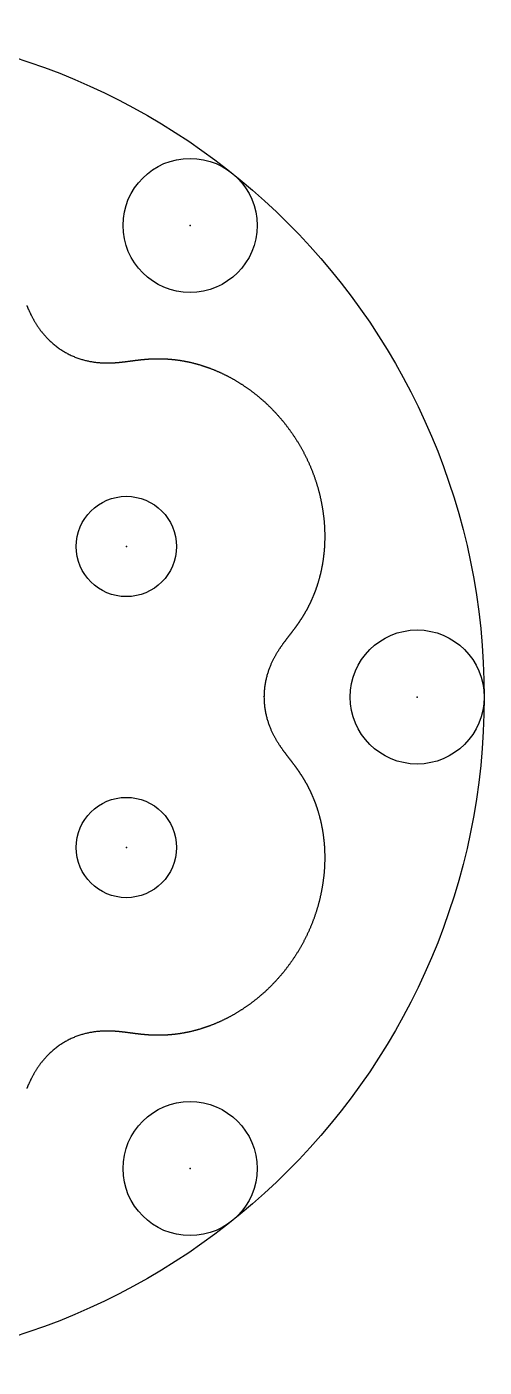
# Model space of a CAD drawing. Header units: metres. Extents: x -42.6 to 42.6, y -42.6 to 42.6.
# Drawn here: x 13.5 to 42.6, y -42.6 to 42.6 of the extents above; entities that cross this region are included whole.
import ezdxf

# ---------------------------------------------------------------- set-up
doc = ezdxf.new("R2010")
doc.units = ezdxf.units.M

msp = doc.modelspace()

# ---------------------------------------------------------------- linework, layer by layer
at = {"color": 1}
msp.add_lwpolyline([(13.514, 24.877), (13.524, 24.854), (13.533, 24.832), (13.543, 24.809), (13.553, 24.786), (13.563, 24.763), (13.573, 24.74), (13.584, 24.716), (13.594, 24.692), (13.605, 24.668), (13.616, 24.644), (13.627, 24.619), (13.638, 24.594), (13.649, 24.569), (13.661, 24.544), (13.673, 24.518), (13.685, 24.492), (13.697, 24.466), (13.71, 24.439), (13.723, 24.412), (13.736, 24.385), (13.749, 24.358), (13.763, 24.33), (13.777, 24.301), (13.791, 24.273), (13.805, 24.244), (13.82, 24.215), (13.836, 24.185), (13.851, 24.155), (13.867, 24.124), (13.884, 24.094), (13.9, 24.062), (13.918, 24.031), (13.935, 23.999), (13.953, 23.966), (13.972, 23.933), (13.991, 23.9), (14.011, 23.866), (14.031, 23.832), (14.051, 23.798), (14.073, 23.763), (14.094, 23.727), (14.117, 23.691), (14.14, 23.655), (14.163, 23.618), (14.187, 23.581), (14.212, 23.544), (14.238, 23.506), (14.264, 23.468), (14.291, 23.429), (14.319, 23.39), (14.348, 23.35), (14.377, 23.311), (14.407, 23.27), (14.439, 23.23), (14.47, 23.189), (14.503, 23.148), (14.537, 23.106), (14.571, 23.065), (14.607, 23.023), (14.643, 22.981), (14.681, 22.939), (14.719, 22.896), (14.758, 22.854), (14.798, 22.811), (14.839, 22.768), (14.881, 22.725), (14.925, 22.683), (14.969, 22.64), (15.014, 22.597), (15.06, 22.555), (15.107, 22.513), (15.155, 22.47), (15.204, 22.429), (15.254, 22.387), (15.304, 22.346), (15.356, 22.305), (15.408, 22.265), (15.462, 22.225), (15.516, 22.185), (15.571, 22.146), (15.626, 22.108), (15.683, 22.07), (15.74, 22.033), (15.797, 21.997), (15.856, 21.961), (15.914, 21.926), (15.973, 21.892), (16.033, 21.859), (16.093, 21.827), (16.153, 21.795), (16.214, 21.765), (16.275, 21.735), (16.336, 21.706), (16.397, 21.678), (16.458, 21.651), (16.52, 21.625), (16.581, 21.6), (16.642, 21.576), (16.703, 21.553), (16.764, 21.531), (16.825, 21.51), (16.885, 21.49), (16.945, 21.47), (17.005, 21.452), (17.064, 21.434), (17.123, 21.418), (17.181, 21.402), (17.239, 21.387), (17.297, 21.373), (17.354, 21.36), (17.41, 21.347), (17.466, 21.336), (17.521, 21.325), (17.575, 21.314), (17.629, 21.305), (17.683, 21.296), (17.735, 21.288), (17.787, 21.28), (17.838, 21.273), (17.888, 21.266), (17.938, 21.26), (17.987, 21.255), (18.035, 21.25), (18.083, 21.246), (18.13, 21.242), (18.176, 21.238), (18.222, 21.235), (18.266, 21.232), (18.31, 21.23), (18.354, 21.228), (18.397, 21.226), (18.439, 21.225), (18.48, 21.224), (18.521, 21.223), (18.561, 21.222), (18.6, 21.222), (18.639, 21.222), (18.677, 21.222), (18.715, 21.223), (18.752, 21.223), (18.788, 21.224), (18.824, 21.225), (18.859, 21.226), (18.894, 21.227), (18.929, 21.229), (18.962, 21.23), (18.995, 21.232), (19.028, 21.234), (19.06, 21.236), (19.092, 21.238), (19.123, 21.24), (19.154, 21.242), (19.185, 21.244), (19.215, 21.246), (19.244, 21.249), (19.274, 21.251), (19.302, 21.254), (19.331, 21.256), (19.359, 21.259), (19.387, 21.261), (19.414, 21.264), (19.441, 21.267), (19.468, 21.27), (19.494, 21.272), (19.52, 21.275), (19.546, 21.278), (19.572, 21.281), (19.597, 21.284), (19.622, 21.286), (19.647, 21.289), (19.671, 21.292), (19.696, 21.295), (19.72, 21.298), (19.743, 21.301), (19.767, 21.304), (19.79, 21.307), (19.814, 21.31), (19.837, 21.312), (19.859, 21.315), (19.882, 21.318), (19.905, 21.321), (19.927, 21.324), (19.949, 21.327), (19.971, 21.33), (19.993, 21.333), (20.015, 21.336), (20.036, 21.338), (20.058, 21.341), (20.079, 21.344), (20.101, 21.347), (20.122, 21.35), (20.143, 21.352), (20.164, 21.355), (20.185, 21.358), (20.205, 21.361), (20.226, 21.363), (20.247, 21.366), (20.267, 21.369), (20.288, 21.371), (20.308, 21.374), (20.329, 21.377), (20.349, 21.379), (20.369, 21.382), (20.389, 21.385), (20.41, 21.387), (20.43, 21.39), (20.45, 21.392), (20.47, 21.395), (20.49, 21.397), (20.51, 21.4), (20.53, 21.402), (20.55, 21.405), (20.57, 21.407), (20.59, 21.409), (20.61, 21.412), (20.63, 21.414), (20.65, 21.416), (20.67, 21.419), (20.69, 21.421), (20.71, 21.423), (20.729, 21.425), (20.749, 21.428), (20.769, 21.43), (20.789, 21.432), (20.81, 21.434), (20.83, 21.436), (20.85, 21.438), (20.87, 21.44), (20.89, 21.442), (20.91, 21.444), (20.93, 21.446), (20.95, 21.448), (20.971, 21.45), (20.991, 21.452), (21.011, 21.453), (21.032, 21.455), (21.052, 21.457), (21.073, 21.459), (21.093, 21.46), (21.114, 21.462), (21.134, 21.464), (21.155, 21.465), (21.176, 21.467), (21.196, 21.468), (21.217, 21.47), (21.238, 21.471), (21.259, 21.472), (21.28, 21.474), (21.301, 21.475), (21.322, 21.476), (21.343, 21.478), (21.365, 21.479), (21.386, 21.48), (21.407, 21.481), (21.429, 21.482), (21.45, 21.483), (21.472, 21.484), (21.494, 21.485), (21.515, 21.486), (21.537, 21.487), (21.559, 21.487), (21.581, 21.488), (21.603, 21.489), (21.625, 21.489), (21.647, 21.49), (21.67, 21.491), (21.692, 21.491), (21.714, 21.492), (21.737, 21.492), (21.759, 21.492), (21.782, 21.492), (21.805, 21.493), (21.828, 21.493), (21.85, 21.493), (21.873, 21.493), (21.896, 21.493), (21.92, 21.493), (21.943, 21.493), (21.966, 21.493), (21.989, 21.492), (22.013, 21.492), (22.037, 21.492), (22.06, 21.491), (22.084, 21.491), (22.108, 21.49), (22.132, 21.489), (22.156, 21.489), (22.18, 21.488), (22.204, 21.487), (22.228, 21.486), (22.253, 21.485), (22.277, 21.484), (22.301, 21.483), (22.326, 21.482), (22.351, 21.481), (22.376, 21.479), (22.4, 21.478), (22.425, 21.476), (22.45, 21.475), (22.476, 21.473), (22.501, 21.472), (22.526, 21.47), (22.552, 21.468), (22.577, 21.466), (22.603, 21.464), (22.628, 21.462), (22.654, 21.46), (22.68, 21.457), (22.706, 21.455), (22.732, 21.452), (22.758, 21.45), (22.784, 21.447), (22.811, 21.445), (22.837, 21.442), (22.863, 21.439), (22.89, 21.436), (22.917, 21.433), (22.943, 21.43), (22.97, 21.427), (22.997, 21.423), (23.024, 21.42), (23.051, 21.416), (23.078, 21.413), (23.105, 21.409), (23.133, 21.405), (23.16, 21.401), (23.188, 21.397), (23.215, 21.393), (23.243, 21.389), (23.271, 21.385), (23.299, 21.38), (23.326, 21.376), (23.354, 21.371), (23.382, 21.366), (23.411, 21.362), (23.439, 21.357), (23.467, 21.352), (23.496, 21.347), (23.524, 21.341), (23.553, 21.336), (23.581, 21.331), (23.61, 21.325), (23.639, 21.319), (23.668, 21.314), (23.697, 21.308), (23.726, 21.302), (23.755, 21.296), (23.784, 21.289), (23.813, 21.283), (23.842, 21.277), (23.872, 21.27), (23.901, 21.263), (23.931, 21.257), (23.96, 21.25), (23.99, 21.243), (24.02, 21.236), (24.05, 21.228), (24.079, 21.221), (24.109, 21.213), (24.139, 21.206), (24.169, 21.198), (24.2, 21.19), (24.23, 21.182), (24.26, 21.174), (24.29, 21.166), (24.321, 21.158), (24.351, 21.149), (24.382, 21.141), (24.412, 21.132), (24.443, 21.123), (24.474, 21.114), (24.504, 21.105), (24.535, 21.096), (24.566, 21.086), (24.597, 21.077), (24.628, 21.067), (24.659, 21.057), (24.69, 21.048), (24.721, 21.038), (24.753, 21.027), (24.784, 21.017), (24.815, 21.007), (24.846, 20.996), (24.878, 20.986), (24.909, 20.975), (24.941, 20.964), (24.972, 20.953), (25.004, 20.942), (25.036, 20.93), (25.067, 20.919), (25.099, 20.907), (25.131, 20.895), (25.163, 20.883), (25.194, 20.871), (25.226, 20.859), (25.258, 20.847), (25.29, 20.834), (25.322, 20.822), (25.354, 20.809), (25.386, 20.796), (25.418, 20.783), (25.451, 20.77), (25.483, 20.757), (25.515, 20.743), (25.547, 20.73), (25.579, 20.716), (25.612, 20.702), (25.644, 20.688), (25.676, 20.674), (25.709, 20.66), (25.741, 20.645), (25.774, 20.631), (25.806, 20.616), (25.838, 20.601), (25.871, 20.586), (25.903, 20.571), (25.936, 20.556), (25.968, 20.54), (26.001, 20.525), (26.034, 20.509), (26.066, 20.493), (26.099, 20.477), (26.131, 20.461), (26.164, 20.445), (26.197, 20.428), (26.229, 20.411), (26.262, 20.395), (26.295, 20.378), (26.327, 20.361), (26.36, 20.343), (26.393, 20.326), (26.425, 20.309), (26.458, 20.291), (26.491, 20.273), (26.524, 20.255), (26.556, 20.237), (26.589, 20.219), (26.622, 20.2), (26.654, 20.182), (26.687, 20.163), (26.72, 20.144), (26.752, 20.125), (26.785, 20.106), (26.818, 20.087), (26.85, 20.067), (26.883, 20.048), (26.916, 20.028), (26.948, 20.008), (26.981, 19.988), (27.013, 19.968), (27.046, 19.947), (27.079, 19.927), (27.111, 19.906), (27.144, 19.885), (27.176, 19.865), (27.209, 19.843), (27.241, 19.822), (27.273, 19.801), (27.306, 19.779), (27.338, 19.758), (27.371, 19.736), (27.403, 19.714), (27.435, 19.692), (27.468, 19.669), (27.5, 19.647), (27.532, 19.624), (27.564, 19.601), (27.596, 19.579), (27.628, 19.556), (27.661, 19.532), (27.693, 19.509), (27.725, 19.486), (27.757, 19.462), (27.788, 19.438), (27.82, 19.414), (27.852, 19.39), (27.884, 19.366), (27.916, 19.342), (27.948, 19.317), (27.979, 19.292), (28.011, 19.268), (28.042, 19.243), (28.074, 19.218), (28.105, 19.192), (28.137, 19.167), (28.168, 19.142), (28.199, 19.116), (28.231, 19.09), (28.262, 19.064), (28.293, 19.038), (28.324, 19.012), (28.355, 18.985), (28.386, 18.959), (28.417, 18.932), (28.448, 18.905), (28.479, 18.879), (28.51, 18.851), (28.54, 18.824), (28.571, 18.797), (28.601, 18.769), (28.632, 18.742), (28.662, 18.714), (28.693, 18.686), (28.723, 18.658), (28.753, 18.63), (28.783, 18.601), (28.813, 18.573), (28.843, 18.544), (28.873, 18.516), (28.903, 18.487), (28.933, 18.458), (28.962, 18.429), (28.992, 18.399), (29.021, 18.37), (29.051, 18.34), (29.08, 18.311), (29.11, 18.281), (29.139, 18.251), (29.168, 18.221), (29.197, 18.191), (29.226, 18.161), (29.255, 18.13), (29.283, 18.1), (29.312, 18.069), (29.341, 18.038), (29.369, 18.007), (29.398, 17.976), (29.426, 17.945), (29.454, 17.913), (29.482, 17.882), (29.51, 17.85), (29.538, 17.819), (29.566, 17.787), (29.594, 17.755), (29.621, 17.723), (29.649, 17.691), (29.676, 17.658), (29.704, 17.626), (29.731, 17.594), (29.758, 17.561), (29.785, 17.528), (29.812, 17.495), (29.839, 17.462), (29.865, 17.429), (29.892, 17.396), (29.919, 17.363), (29.945, 17.329), (29.971, 17.296), (29.997, 17.262), (30.023, 17.228), (30.049, 17.194), (30.075, 17.16), (30.101, 17.126), (30.127, 17.092), (30.152, 17.058), (30.177, 17.023), (30.203, 16.989), (30.228, 16.954), (30.253, 16.919), (30.278, 16.884), (30.303, 16.85), (30.327, 16.814), (30.352, 16.779), (30.376, 16.744), (30.401, 16.709), (30.425, 16.673), (30.449, 16.638), (30.473, 16.602), (30.497, 16.566), (30.52, 16.531), (30.544, 16.495), (30.567, 16.459), (30.591, 16.423), (30.614, 16.387), (30.637, 16.35), (30.66, 16.314), (30.683, 16.277), (30.705, 16.241), (30.728, 16.204), (30.75, 16.168), (30.772, 16.131), (30.795, 16.094), (30.817, 16.057), (30.838, 16.02), (30.86, 15.983), (30.882, 15.946), (30.903, 15.908), (30.925, 15.871), (30.946, 15.834), (30.967, 15.796), (30.988, 15.759), (31.009, 15.721), (31.029, 15.683), (31.05, 15.645), (31.07, 15.608), (31.09, 15.57), (31.11, 15.532), (31.13, 15.494), (31.15, 15.455), (31.17, 15.417), (31.189, 15.379), (31.209, 15.341), (31.228, 15.302), (31.247, 15.264), (31.266, 15.225), (31.285, 15.187), (31.304, 15.148), (31.322, 15.109), (31.34, 15.071), (31.359, 15.032), (31.377, 14.993), (31.395, 14.954), (31.412, 14.915), (31.43, 14.876), (31.448, 14.837), (31.465, 14.798), (31.482, 14.759), (31.499, 14.72), (31.516, 14.68), (31.533, 14.641), (31.549, 14.602), (31.566, 14.562), (31.582, 14.523), (31.598, 14.483), (31.614, 14.444), (31.63, 14.404), (31.646, 14.365), (31.661, 14.325), (31.677, 14.285), (31.692, 14.246), (31.707, 14.206), (31.722, 14.166), (31.737, 14.126), (31.751, 14.086), (31.766, 14.047), (31.78, 14.007), (31.794, 13.967), (31.808, 13.927), (31.822, 13.887), (31.836, 13.847), (31.85, 13.807), (31.863, 13.767), (31.876, 13.727), (31.889, 13.687), (31.902, 13.647), (31.915, 13.606), (31.928, 13.566), (31.94, 13.526), (31.953, 13.486), (31.965, 13.446), (31.977, 13.406), (31.989, 13.365), (32, 13.325), (32.012, 13.285), (32.023, 13.245), (32.035, 13.204), (32.046, 13.164), (32.057, 13.124), (32.067, 13.084), (32.078, 13.043), (32.088, 13.003), (32.099, 12.963), (32.109, 12.923), (32.119, 12.882), (32.129, 12.842), (32.138, 12.802), (32.148, 12.762), (32.157, 12.721), (32.167, 12.681), (32.176, 12.641), (32.185, 12.601), (32.193, 12.56), (32.202, 12.52), (32.21, 12.48), (32.219, 12.44), (32.227, 12.4), (32.235, 12.36), (32.243, 12.319), (32.251, 12.279), (32.258, 12.239), (32.265, 12.199), (32.273, 12.159), (32.28, 12.119), (32.287, 12.079), (32.294, 12.039), (32.3, 11.999), (32.307, 11.959), (32.313, 11.919), (32.319, 11.879), (32.325, 11.839), (32.331, 11.8), (32.337, 11.76), (32.342, 11.72), (32.348, 11.68), (32.353, 11.641), (32.358, 11.601), (32.363, 11.561), (32.368, 11.522), (32.373, 11.482), (32.377, 11.443), (32.382, 11.403), (32.386, 11.364), (32.39, 11.324), (32.394, 11.285), (32.398, 11.246), (32.402, 11.206), (32.405, 11.167), (32.409, 11.128), (32.412, 11.089), (32.415, 11.05), (32.418, 11.011), (32.421, 10.972), (32.423, 10.933), (32.426, 10.894), (32.428, 10.855), (32.43, 10.816), (32.433, 10.778), (32.434, 10.739), (32.436, 10.7), (32.438, 10.662), (32.44, 10.623), (32.441, 10.585), (32.442, 10.547), (32.443, 10.508), (32.444, 10.47), (32.445, 10.432), (32.446, 10.394), (32.447, 10.356), (32.447, 10.318), (32.447, 10.28), (32.447, 10.242), (32.448, 10.204), (32.447, 10.167), (32.447, 10.129), (32.447, 10.092), (32.446, 10.054), (32.446, 10.017), (32.445, 9.979), (32.444, 9.942), (32.443, 9.905), (32.442, 9.868), (32.441, 9.831), (32.44, 9.794), (32.438, 9.757), (32.436, 9.72), (32.435, 9.683), (32.433, 9.647), (32.431, 9.61), (32.429, 9.574), (32.426, 9.537), (32.424, 9.501), (32.422, 9.465), (32.419, 9.429), (32.416, 9.393), (32.414, 9.357), (32.411, 9.321), (32.408, 9.285), (32.404, 9.249), (32.401, 9.214), (32.398, 9.178), (32.394, 9.143), (32.39, 9.108), (32.387, 9.072), (32.383, 9.037), (32.379, 9.002), (32.375, 8.967), (32.371, 8.932), (32.366, 8.898), (32.362, 8.863), (32.357, 8.828), (32.353, 8.794), (32.348, 8.76), (32.343, 8.725), (32.338, 8.691), (32.333, 8.657), (32.328, 8.623), (32.323, 8.589), (32.317, 8.556), (32.312, 8.522), (32.306, 8.488), (32.301, 8.455), (32.295, 8.422), (32.289, 8.388), (32.283, 8.355), (32.277, 8.322), (32.271, 8.289), (32.265, 8.257), (32.258, 8.224), (32.252, 8.191), (32.246, 8.159), (32.239, 8.126), (32.232, 8.094), (32.225, 8.062), (32.219, 8.03), (32.212, 7.998), (32.205, 7.966), (32.197, 7.935), (32.19, 7.903), (32.183, 7.871), (32.176, 7.84), (32.168, 7.809), (32.161, 7.778), (32.153, 7.747), (32.145, 7.716), (32.138, 7.685), (32.13, 7.654), (32.122, 7.624), (32.114, 7.593), (32.106, 7.563), (32.097, 7.533), (32.089, 7.503), (32.081, 7.473), (32.073, 7.443), (32.064, 7.413), (32.056, 7.384), (32.047, 7.354), (32.038, 7.325), (32.03, 7.295), (32.021, 7.266), (32.012, 7.237), (32.003, 7.208), (31.994, 7.18), (31.985, 7.151), (31.976, 7.122), (31.967, 7.094), (31.958, 7.066), (31.948, 7.037), (31.939, 7.009), (31.93, 6.981), (31.92, 6.954), (31.911, 6.926), (31.901, 6.898), (31.891, 6.871), (31.882, 6.844), (31.872, 6.816), (31.862, 6.789), (31.852, 6.762), (31.842, 6.735), (31.832, 6.709), (31.822, 6.682), (31.812, 6.656), (31.802, 6.629), (31.792, 6.603), (31.782, 6.577), (31.772, 6.551), (31.762, 6.525), (31.751, 6.499), (31.741, 6.474), (31.73, 6.448), (31.72, 6.423), (31.71, 6.398), (31.699, 6.372), (31.689, 6.347), (31.678, 6.322), (31.667, 6.298), (31.657, 6.273), (31.646, 6.248), (31.635, 6.224), (31.625, 6.2), (31.614, 6.176), (31.603, 6.152), (31.592, 6.128), (31.581, 6.104), (31.57, 6.08), (31.559, 6.056), (31.548, 6.033), (31.537, 6.01), (31.526, 5.986), (31.515, 5.963), (31.504, 5.94), (31.493, 5.917), (31.482, 5.895), (31.471, 5.872), (31.46, 5.849), (31.449, 5.827), (31.437, 5.805), (31.426, 5.783), (31.415, 5.76), (31.404, 5.738), (31.392, 5.717), (31.381, 5.695), (31.37, 5.673), (31.358, 5.652), (31.347, 5.63), (31.336, 5.609), (31.324, 5.588), (31.313, 5.567), (31.301, 5.546), (31.29, 5.525), (31.279, 5.504), (31.267, 5.484), (31.256, 5.463), (31.244, 5.443), (31.233, 5.422), (31.221, 5.402), (31.21, 5.382), (31.198, 5.362), (31.187, 5.342), (31.175, 5.322), (31.164, 5.302), (31.152, 5.283), (31.141, 5.263), (31.129, 5.244), (31.117, 5.224), (31.106, 5.205), (31.094, 5.186), (31.083, 5.167), (31.071, 5.148), (31.059, 5.129), (31.048, 5.11), (31.036, 5.092), (31.025, 5.073), (31.013, 5.055), (31.001, 5.036), (30.99, 5.018), (30.978, 5), (30.967, 4.981), (30.955, 4.963), (30.943, 4.945), (30.932, 4.927), (30.92, 4.91), (30.908, 4.892), (30.897, 4.874), (30.885, 4.856), (30.873, 4.839), (30.862, 4.821), (30.85, 4.804), (30.838, 4.787), (30.827, 4.769), (30.815, 4.752), (30.803, 4.735), (30.792, 4.718), (30.78, 4.701), (30.768, 4.684), (30.756, 4.667), (30.745, 4.65), (30.733, 4.633), (30.721, 4.617), (30.71, 4.6), (30.698, 4.583), (30.686, 4.567), (30.674, 4.55), (30.662, 4.534), (30.651, 4.517), (30.639, 4.501), (30.627, 4.485), (30.615, 4.468), (30.603, 4.452), (30.592, 4.436), (30.58, 4.419), (30.568, 4.403), (30.556, 4.387), (30.544, 4.371), (30.532, 4.355), (30.52, 4.338), (30.508, 4.322), (30.496, 4.306), (30.484, 4.29), (30.472, 4.274), (30.46, 4.258), (30.448, 4.242), (30.436, 4.226), (30.424, 4.21), (30.412, 4.194), (30.4, 4.177), (30.387, 4.161), (30.375, 4.145), (30.363, 4.129), (30.35, 4.113), (30.338, 4.096), (30.326, 4.08), (30.313, 4.064), (30.301, 4.048), (30.288, 4.031), (30.276, 4.015), (30.263, 3.998), (30.25, 3.982), (30.237, 3.965), (30.225, 3.949), (30.212, 3.932), (30.199, 3.915), (30.186, 3.898), (30.173, 3.881), (30.16, 3.864), (30.147, 3.847), (30.133, 3.83), (30.12, 3.812), (30.107, 3.795), (30.093, 3.777), (30.08, 3.76), (30.066, 3.742), (30.052, 3.724), (30.039, 3.706), (30.025, 3.687), (30.011, 3.669), (29.997, 3.65), (29.983, 3.632), (29.968, 3.613), (29.954, 3.594), (29.939, 3.575), (29.925, 3.555), (29.91, 3.535), (29.895, 3.515), (29.88, 3.495), (29.865, 3.475), (29.85, 3.454), (29.835, 3.434), (29.82, 3.413), (29.804, 3.391), (29.788, 3.37), (29.773, 3.348), (29.757, 3.325), (29.741, 3.303), (29.724, 3.28), (29.708, 3.257), (29.691, 3.233), (29.675, 3.209), (29.658, 3.185), (29.641, 3.16), (29.624, 3.135), (29.607, 3.11), (29.589, 3.084), (29.572, 3.058), (29.554, 3.031), (29.536, 3.004), (29.518, 2.976), (29.5, 2.948), (29.482, 2.919), (29.464, 2.89), (29.445, 2.86), (29.426, 2.83), (29.408, 2.799), (29.389, 2.768), (29.37, 2.736), (29.35, 2.703), (29.331, 2.67), (29.312, 2.636), (29.292, 2.601), (29.272, 2.566), (29.253, 2.53), (29.233, 2.493), (29.213, 2.455), (29.193, 2.417), (29.173, 2.378), (29.153, 2.339), (29.133, 2.298), (29.113, 2.257), (29.093, 2.214), (29.073, 2.171), (29.053, 2.128), (29.033, 2.083), (29.014, 2.037), (28.994, 1.991), (28.974, 1.943), (28.955, 1.895), (28.936, 1.846), (28.917, 1.796), (28.898, 1.745), (28.88, 1.693), (28.861, 1.64), (28.843, 1.587), (28.826, 1.532), (28.809, 1.477), (28.792, 1.42), (28.776, 1.363), (28.76, 1.305), (28.745, 1.246), (28.73, 1.186), (28.716, 1.126), (28.702, 1.064), (28.689, 1.002), (28.677, 0.94), (28.665, 0.876), (28.654, 0.812), (28.644, 0.747), (28.635, 0.682), (28.626, 0.616), (28.618, 0.55), (28.611, 0.483), (28.605, 0.416), (28.6, 0.349), (28.596, 0.281), (28.593, 0.213), (28.59, 0.145), (28.589, 0.077), (28.588, 0.009), (28.589, 0.06), (28.589, 0.06), (28.588, -0.009), (28.589, -0.077), (28.59, -0.145), (28.593, -0.213), (28.596, -0.281), (28.6, -0.349), (28.605, -0.416), (28.611, -0.483), (28.618, -0.55), (28.626, -0.616), (28.635, -0.682), (28.644, -0.747), (28.654, -0.812), (28.665, -0.876), (28.677, -0.94), (28.689, -1.002), (28.702, -1.064), (28.716, -1.126), (28.73, -1.186), (28.745, -1.246), (28.76, -1.305), (28.776, -1.363), (28.792, -1.42), (28.809, -1.477), (28.826, -1.532), (28.843, -1.587), (28.861, -1.64), (28.88, -1.693), (28.898, -1.745), (28.917, -1.796), (28.936, -1.846), (28.955, -1.895), (28.974, -1.943), (28.994, -1.991), (29.014, -2.037), (29.033, -2.083), (29.053, -2.128), (29.073, -2.171), (29.093, -2.214), (29.113, -2.257), (29.133, -2.298), (29.153, -2.339), (29.173, -2.378), (29.193, -2.417), (29.213, -2.455), (29.233, -2.493), (29.253, -2.53), (29.272, -2.566), (29.292, -2.601), (29.312, -2.636), (29.331, -2.67), (29.35, -2.703), (29.37, -2.736), (29.389, -2.768), (29.408, -2.799), (29.426, -2.83), (29.445, -2.86), (29.464, -2.89), (29.482, -2.919), (29.5, -2.948), (29.518, -2.976), (29.536, -3.004), (29.554, -3.031), (29.572, -3.058), (29.589, -3.084), (29.607, -3.11), (29.624, -3.135), (29.641, -3.16), (29.658, -3.185), (29.675, -3.209), (29.691, -3.233), (29.708, -3.257), (29.724, -3.28), (29.741, -3.303), (29.757, -3.325), (29.773, -3.348), (29.788, -3.37), (29.804, -3.391), (29.82, -3.413), (29.835, -3.434), (29.85, -3.454), (29.865, -3.475), (29.88, -3.495), (29.895, -3.515), (29.91, -3.535), (29.925, -3.555), (29.939, -3.575), (29.954, -3.594), (29.968, -3.613), (29.983, -3.632), (29.997, -3.65), (30.011, -3.669), (30.025, -3.687), (30.039, -3.706), (30.052, -3.724), (30.066, -3.742), (30.08, -3.76), (30.093, -3.777), (30.107, -3.795), (30.12, -3.812), (30.133, -3.83), (30.147, -3.847), (30.16, -3.864), (30.173, -3.881), (30.186, -3.898), (30.199, -3.915), (30.212, -3.932), (30.225, -3.949), (30.237, -3.965), (30.25, -3.982), (30.263, -3.998), (30.276, -4.015), (30.288, -4.031), (30.301, -4.048), (30.313, -4.064), (30.326, -4.08), (30.338, -4.096), (30.35, -4.113), (30.363, -4.129), (30.375, -4.145), (30.387, -4.161), (30.4, -4.177), (30.412, -4.194), (30.424, -4.21), (30.436, -4.226), (30.448, -4.242), (30.46, -4.258), (30.472, -4.274), (30.484, -4.29), (30.496, -4.306), (30.508, -4.322), (30.52, -4.338), (30.532, -4.355), (30.544, -4.371), (30.556, -4.387), (30.568, -4.403), (30.58, -4.419), (30.592, -4.436), (30.603, -4.452), (30.615, -4.468), (30.627, -4.485), (30.639, -4.501), (30.651, -4.517), (30.662, -4.534), (30.674, -4.55), (30.686, -4.567), (30.698, -4.583), (30.71, -4.6), (30.721, -4.617), (30.733, -4.633), (30.745, -4.65), (30.756, -4.667), (30.768, -4.684), (30.78, -4.701), (30.792, -4.718), (30.803, -4.735), (30.815, -4.752), (30.827, -4.769), (30.838, -4.787), (30.85, -4.804), (30.862, -4.821), (30.873, -4.839), (30.885, -4.856), (30.897, -4.874), (30.908, -4.892), (30.92, -4.91), (30.932, -4.927), (30.943, -4.945), (30.955, -4.963), (30.967, -4.981), (30.978, -5), (30.99, -5.018), (31.001, -5.036), (31.013, -5.055), (31.025, -5.073), (31.036, -5.092), (31.048, -5.11), (31.059, -5.129), (31.071, -5.148), (31.083, -5.167), (31.094, -5.186), (31.106, -5.205), (31.117, -5.224), (31.129, -5.244), (31.141, -5.263), (31.152, -5.283), (31.164, -5.302), (31.175, -5.322), (31.187, -5.342), (31.198, -5.362), (31.21, -5.382), (31.221, -5.402), (31.233, -5.422), (31.244, -5.443), (31.256, -5.463), (31.267, -5.484), (31.279, -5.504), (31.29, -5.525), (31.301, -5.546), (31.313, -5.567), (31.324, -5.588), (31.336, -5.609), (31.347, -5.63), (31.358, -5.652), (31.37, -5.673), (31.381, -5.695), (31.392, -5.717), (31.404, -5.738), (31.415, -5.76), (31.426, -5.783), (31.437, -5.805), (31.449, -5.827), (31.46, -5.849), (31.471, -5.872), (31.482, -5.895), (31.493, -5.917), (31.504, -5.94), (31.515, -5.963), (31.526, -5.986), (31.537, -6.01), (31.548, -6.033), (31.559, -6.056), (31.57, -6.08), (31.581, -6.104), (31.592, -6.128), (31.603, -6.152), (31.614, -6.176), (31.625, -6.2), (31.635, -6.224), (31.646, -6.248), (31.657, -6.273), (31.667, -6.298), (31.678, -6.322), (31.689, -6.347), (31.699, -6.372), (31.71, -6.398), (31.72, -6.423), (31.73, -6.448), (31.741, -6.474), (31.751, -6.499), (31.762, -6.525), (31.772, -6.551), (31.782, -6.577), (31.792, -6.603), (31.802, -6.629), (31.812, -6.656), (31.822, -6.682), (31.832, -6.709), (31.842, -6.735), (31.852, -6.762), (31.862, -6.789), (31.872, -6.816), (31.882, -6.844), (31.891, -6.871), (31.901, -6.898), (31.911, -6.926), (31.92, -6.954), (31.93, -6.981), (31.939, -7.009), (31.948, -7.037), (31.958, -7.066), (31.967, -7.094), (31.976, -7.122), (31.985, -7.151), (31.994, -7.18), (32.003, -7.208), (32.012, -7.237), (32.021, -7.266), (32.03, -7.295), (32.038, -7.325), (32.047, -7.354), (32.056, -7.384), (32.064, -7.413), (32.073, -7.443), (32.081, -7.473), (32.089, -7.503), (32.097, -7.533), (32.106, -7.563), (32.114, -7.593), (32.122, -7.624), (32.13, -7.654), (32.138, -7.685), (32.145, -7.716), (32.153, -7.747), (32.161, -7.778), (32.168, -7.809), (32.176, -7.84), (32.183, -7.871), (32.19, -7.903), (32.197, -7.935), (32.205, -7.966), (32.212, -7.998), (32.219, -8.03), (32.225, -8.062), (32.232, -8.094), (32.239, -8.126), (32.246, -8.159), (32.252, -8.191), (32.258, -8.224), (32.265, -8.257), (32.271, -8.289), (32.277, -8.322), (32.283, -8.355), (32.289, -8.388), (32.295, -8.422), (32.301, -8.455), (32.306, -8.488), (32.312, -8.522), (32.317, -8.556), (32.323, -8.589), (32.328, -8.623), (32.333, -8.657), (32.338, -8.691), (32.343, -8.725), (32.348, -8.76), (32.353, -8.794), (32.357, -8.828), (32.362, -8.863), (32.366, -8.898), (32.371, -8.932), (32.375, -8.967), (32.379, -9.002), (32.383, -9.037), (32.387, -9.072), (32.39, -9.108), (32.394, -9.143), (32.398, -9.178), (32.401, -9.214), (32.404, -9.249), (32.408, -9.285), (32.411, -9.321), (32.414, -9.357), (32.416, -9.393), (32.419, -9.429), (32.422, -9.465), (32.424, -9.501), (32.426, -9.537), (32.429, -9.574), (32.431, -9.61), (32.433, -9.647), (32.435, -9.683), (32.436, -9.72), (32.438, -9.757), (32.44, -9.794), (32.441, -9.831), (32.442, -9.868), (32.443, -9.905), (32.444, -9.942), (32.445, -9.979), (32.446, -10.017), (32.446, -10.054), (32.447, -10.092), (32.447, -10.129), (32.447, -10.167), (32.448, -10.204), (32.447, -10.242), (32.447, -10.28), (32.447, -10.318), (32.447, -10.356), (32.446, -10.394), (32.445, -10.432), (32.444, -10.47), (32.443, -10.508), (32.442, -10.547), (32.441, -10.585), (32.44, -10.623), (32.438, -10.662), (32.436, -10.7), (32.434, -10.739), (32.433, -10.778), (32.43, -10.816), (32.428, -10.855), (32.426, -10.894), (32.423, -10.933), (32.421, -10.972), (32.418, -11.011), (32.415, -11.05), (32.412, -11.089), (32.409, -11.128), (32.405, -11.167), (32.402, -11.206), (32.398, -11.246), (32.394, -11.285), (32.39, -11.324), (32.386, -11.364), (32.382, -11.403), (32.377, -11.443), (32.373, -11.482), (32.368, -11.522), (32.363, -11.561), (32.358, -11.601), (32.353, -11.641), (32.348, -11.68), (32.342, -11.72), (32.337, -11.76), (32.331, -11.8), (32.325, -11.839), (32.319, -11.879), (32.313, -11.919), (32.307, -11.959), (32.3, -11.999), (32.294, -12.039), (32.287, -12.079), (32.28, -12.119), (32.273, -12.159), (32.265, -12.199), (32.258, -12.239), (32.251, -12.279), (32.243, -12.319), (32.235, -12.36), (32.227, -12.4), (32.219, -12.44), (32.21, -12.48), (32.202, -12.52), (32.193, -12.56), (32.185, -12.601), (32.176, -12.641), (32.167, -12.681), (32.157, -12.721), (32.148, -12.762), (32.138, -12.802), (32.129, -12.842), (32.119, -12.882), (32.109, -12.923), (32.099, -12.963), (32.088, -13.003), (32.078, -13.043), (32.067, -13.084), (32.057, -13.124), (32.046, -13.164), (32.035, -13.204), (32.023, -13.245), (32.012, -13.285), (32, -13.325), (31.989, -13.365), (31.977, -13.406), (31.965, -13.446), (31.953, -13.486), (31.94, -13.526), (31.928, -13.566), (31.915, -13.606), (31.902, -13.647), (31.889, -13.687), (31.876, -13.727), (31.863, -13.767), (31.85, -13.807), (31.836, -13.847), (31.822, -13.887), (31.808, -13.927), (31.794, -13.967), (31.78, -14.007), (31.766, -14.047), (31.751, -14.086), (31.737, -14.126), (31.722, -14.166), (31.707, -14.206), (31.692, -14.246), (31.677, -14.285), (31.661, -14.325), (31.646, -14.365), (31.63, -14.404), (31.614, -14.444), (31.598, -14.483), (31.582, -14.523), (31.566, -14.562), (31.549, -14.602), (31.533, -14.641), (31.516, -14.68), (31.499, -14.72), (31.482, -14.759), (31.465, -14.798), (31.448, -14.837), (31.43, -14.876), (31.412, -14.915), (31.395, -14.954), (31.377, -14.993), (31.359, -15.032), (31.34, -15.071), (31.322, -15.109), (31.304, -15.148), (31.285, -15.187), (31.266, -15.225), (31.247, -15.264), (31.228, -15.302), (31.209, -15.341), (31.189, -15.379), (31.17, -15.417), (31.15, -15.455), (31.13, -15.494), (31.11, -15.532), (31.09, -15.57), (31.07, -15.608), (31.05, -15.645), (31.029, -15.683), (31.009, -15.721), (30.988, -15.759), (30.967, -15.796), (30.946, -15.834), (30.925, -15.871), (30.903, -15.908), (30.882, -15.946), (30.86, -15.983), (30.838, -16.02), (30.817, -16.057), (30.795, -16.094), (30.772, -16.131), (30.75, -16.168), (30.728, -16.204), (30.705, -16.241), (30.683, -16.277), (30.66, -16.314), (30.637, -16.35), (30.614, -16.387), (30.591, -16.423), (30.567, -16.459), (30.544, -16.495), (30.52, -16.531), (30.497, -16.566), (30.473, -16.602), (30.449, -16.638), (30.425, -16.673), (30.401, -16.709), (30.376, -16.744), (30.352, -16.779), (30.327, -16.814), (30.303, -16.85), (30.278, -16.884), (30.253, -16.919), (30.228, -16.954), (30.203, -16.989), (30.177, -17.023), (30.152, -17.058), (30.127, -17.092), (30.101, -17.126), (30.075, -17.16), (30.049, -17.194), (30.023, -17.228), (29.997, -17.262), (29.971, -17.296), (29.945, -17.329), (29.919, -17.363), (29.892, -17.396), (29.865, -17.429), (29.839, -17.462), (29.812, -17.495), (29.785, -17.528), (29.758, -17.561), (29.731, -17.594), (29.704, -17.626), (29.676, -17.658), (29.649, -17.691), (29.621, -17.723), (29.594, -17.755), (29.566, -17.787), (29.538, -17.819), (29.51, -17.85), (29.482, -17.882), (29.454, -17.913), (29.426, -17.945), (29.398, -17.976), (29.369, -18.007), (29.341, -18.038), (29.312, -18.069), (29.283, -18.1), (29.255, -18.13), (29.226, -18.161), (29.197, -18.191), (29.168, -18.221), (29.139, -18.251), (29.11, -18.281), (29.08, -18.311), (29.051, -18.34), (29.021, -18.37), (28.992, -18.399), (28.962, -18.429), (28.933, -18.458), (28.903, -18.487), (28.873, -18.516), (28.843, -18.544), (28.813, -18.573), (28.783, -18.601), (28.753, -18.63), (28.723, -18.658), (28.693, -18.686), (28.662, -18.714), (28.632, -18.742), (28.601, -18.769), (28.571, -18.797), (28.54, -18.824), (28.51, -18.851), (28.479, -18.879), (28.448, -18.905), (28.417, -18.932), (28.386, -18.959), (28.355, -18.985), (28.324, -19.012), (28.293, -19.038), (28.262, -19.064), (28.231, -19.09), (28.199, -19.116), (28.168, -19.142), (28.137, -19.167), (28.105, -19.192), (28.074, -19.218), (28.042, -19.243), (28.011, -19.268), (27.979, -19.292), (27.948, -19.317), (27.916, -19.342), (27.884, -19.366), (27.852, -19.39), (27.82, -19.414), (27.788, -19.438), (27.757, -19.462), (27.725, -19.486), (27.693, -19.509), (27.661, -19.532), (27.628, -19.556), (27.596, -19.579), (27.564, -19.601), (27.532, -19.624), (27.5, -19.647), (27.468, -19.669), (27.435, -19.692), (27.403, -19.714), (27.371, -19.736), (27.338, -19.758), (27.306, -19.779), (27.273, -19.801), (27.241, -19.822), (27.209, -19.843), (27.176, -19.865), (27.144, -19.885), (27.111, -19.906), (27.079, -19.927), (27.046, -19.947), (27.013, -19.968), (26.981, -19.988), (26.948, -20.008), (26.916, -20.028), (26.883, -20.048), (26.85, -20.067), (26.818, -20.087), (26.785, -20.106), (26.752, -20.125), (26.72, -20.144), (26.687, -20.163), (26.654, -20.182), (26.622, -20.2), (26.589, -20.219), (26.556, -20.237), (26.524, -20.255), (26.491, -20.273), (26.458, -20.291), (26.425, -20.309), (26.393, -20.326), (26.36, -20.343), (26.327, -20.361), (26.295, -20.378), (26.262, -20.395), (26.229, -20.411), (26.197, -20.428), (26.164, -20.445), (26.131, -20.461), (26.099, -20.477), (26.066, -20.493), (26.034, -20.509), (26.001, -20.525), (25.968, -20.54), (25.936, -20.556), (25.903, -20.571), (25.871, -20.586), (25.838, -20.601), (25.806, -20.616), (25.774, -20.631), (25.741, -20.645), (25.709, -20.66), (25.676, -20.674), (25.644, -20.688), (25.612, -20.702), (25.579, -20.716), (25.547, -20.73), (25.515, -20.743), (25.483, -20.757), (25.451, -20.77), (25.418, -20.783), (25.386, -20.796), (25.354, -20.809), (25.322, -20.822), (25.29, -20.834), (25.258, -20.847), (25.226, -20.859), (25.194, -20.871), (25.163, -20.883), (25.131, -20.895), (25.099, -20.907), (25.067, -20.919), (25.036, -20.93), (25.004, -20.942), (24.972, -20.953), (24.941, -20.964), (24.909, -20.975), (24.878, -20.986), (24.846, -20.996), (24.815, -21.007), (24.784, -21.017), (24.753, -21.027), (24.721, -21.038), (24.69, -21.048), (24.659, -21.057), (24.628, -21.067), (24.597, -21.077), (24.566, -21.086), (24.535, -21.096), (24.504, -21.105), (24.474, -21.114), (24.443, -21.123), (24.412, -21.132), (24.382, -21.141), (24.351, -21.149), (24.321, -21.158), (24.29, -21.166), (24.26, -21.174), (24.23, -21.182), (24.2, -21.19), (24.169, -21.198), (24.139, -21.206), (24.109, -21.213), (24.079, -21.221), (24.05, -21.228), (24.02, -21.236), (23.99, -21.243), (23.96, -21.25), (23.931, -21.257), (23.901, -21.263), (23.872, -21.27), (23.842, -21.277), (23.813, -21.283), (23.784, -21.289), (23.755, -21.296), (23.726, -21.302), (23.697, -21.308), (23.668, -21.314), (23.639, -21.319), (23.61, -21.325), (23.581, -21.331), (23.553, -21.336), (23.524, -21.341), (23.496, -21.347), (23.467, -21.352), (23.439, -21.357), (23.411, -21.362), (23.382, -21.366), (23.354, -21.371), (23.326, -21.376), (23.299, -21.38), (23.271, -21.385), (23.243, -21.389), (23.215, -21.393), (23.188, -21.397), (23.16, -21.401), (23.133, -21.405), (23.105, -21.409), (23.078, -21.413), (23.051, -21.416), (23.024, -21.42), (22.997, -21.423), (22.97, -21.427), (22.943, -21.43), (22.917, -21.433), (22.89, -21.436), (22.863, -21.439), (22.837, -21.442), (22.811, -21.445), (22.784, -21.447), (22.758, -21.45), (22.732, -21.452), (22.706, -21.455), (22.68, -21.457), (22.654, -21.46), (22.628, -21.462), (22.603, -21.464), (22.577, -21.466), (22.552, -21.468), (22.526, -21.47), (22.501, -21.472), (22.476, -21.473), (22.45, -21.475), (22.425, -21.476), (22.4, -21.478), (22.376, -21.479), (22.351, -21.481), (22.326, -21.482), (22.301, -21.483), (22.277, -21.484), (22.253, -21.485), (22.228, -21.486), (22.204, -21.487), (22.18, -21.488), (22.156, -21.489), (22.132, -21.489), (22.108, -21.49), (22.084, -21.491), (22.06, -21.491), (22.037, -21.492), (22.013, -21.492), (21.989, -21.492), (21.966, -21.493), (21.943, -21.493), (21.92, -21.493), (21.896, -21.493), (21.873, -21.493), (21.85, -21.493), (21.828, -21.493), (21.805, -21.493), (21.782, -21.492), (21.759, -21.492), (21.737, -21.492), (21.714, -21.492), (21.692, -21.491), (21.67, -21.491), (21.647, -21.49), (21.625, -21.489), (21.603, -21.489), (21.581, -21.488), (21.559, -21.487), (21.537, -21.487), (21.515, -21.486), (21.494, -21.485), (21.472, -21.484), (21.45, -21.483), (21.429, -21.482), (21.407, -21.481), (21.386, -21.48), (21.365, -21.479), (21.343, -21.478), (21.322, -21.476), (21.301, -21.475), (21.28, -21.474), (21.259, -21.472), (21.238, -21.471), (21.217, -21.47), (21.196, -21.468), (21.176, -21.467), (21.155, -21.465), (21.134, -21.464), (21.114, -21.462), (21.093, -21.46), (21.073, -21.459), (21.052, -21.457), (21.032, -21.455), (21.011, -21.453), (20.991, -21.452), (20.971, -21.45), (20.95, -21.448), (20.93, -21.446), (20.91, -21.444), (20.89, -21.442), (20.87, -21.44), (20.85, -21.438), (20.83, -21.436), (20.81, -21.434), (20.789, -21.432), (20.769, -21.43), (20.749, -21.428), (20.729, -21.425), (20.71, -21.423), (20.69, -21.421), (20.67, -21.419), (20.65, -21.416), (20.63, -21.414), (20.61, -21.412), (20.59, -21.409), (20.57, -21.407), (20.55, -21.405), (20.53, -21.402), (20.51, -21.4), (20.49, -21.397), (20.47, -21.395), (20.45, -21.392), (20.43, -21.39), (20.41, -21.387), (20.389, -21.385), (20.369, -21.382), (20.349, -21.379), (20.329, -21.377), (20.308, -21.374), (20.288, -21.371), (20.267, -21.369), (20.247, -21.366), (20.226, -21.363), (20.205, -21.361), (20.185, -21.358), (20.164, -21.355), (20.143, -21.352), (20.122, -21.35), (20.101, -21.347), (20.079, -21.344), (20.058, -21.341), (20.036, -21.338), (20.015, -21.336), (19.993, -21.333), (19.971, -21.33), (19.949, -21.327), (19.927, -21.324), (19.905, -21.321), (19.882, -21.318), (19.859, -21.315), (19.837, -21.312), (19.814, -21.31), (19.79, -21.307), (19.767, -21.304), (19.743, -21.301), (19.72, -21.298), (19.696, -21.295), (19.671, -21.292), (19.647, -21.289), (19.622, -21.286), (19.597, -21.284), (19.572, -21.281), (19.546, -21.278), (19.52, -21.275), (19.494, -21.272), (19.468, -21.27), (19.441, -21.267), (19.414, -21.264), (19.387, -21.261), (19.359, -21.259), (19.331, -21.256), (19.302, -21.254), (19.274, -21.251), (19.244, -21.249), (19.215, -21.246), (19.185, -21.244), (19.154, -21.242), (19.123, -21.24), (19.092, -21.238), (19.06, -21.236), (19.028, -21.234), (18.995, -21.232), (18.962, -21.23), (18.929, -21.229), (18.894, -21.227), (18.859, -21.226), (18.824, -21.225), (18.788, -21.224), (18.752, -21.223), (18.715, -21.223), (18.677, -21.222), (18.639, -21.222), (18.6, -21.222), (18.561, -21.222), (18.521, -21.223), (18.48, -21.224), (18.439, -21.225), (18.397, -21.226), (18.354, -21.228), (18.31, -21.23), (18.266, -21.232), (18.222, -21.235), (18.176, -21.238), (18.13, -21.242), (18.083, -21.246), (18.035, -21.25), (17.987, -21.255), (17.938, -21.26), (17.888, -21.266), (17.838, -21.273), (17.787, -21.28), (17.735, -21.288), (17.683, -21.296), (17.629, -21.305), (17.575, -21.314), (17.521, -21.325), (17.466, -21.336), (17.41, -21.347), (17.354, -21.36), (17.297, -21.373), (17.239, -21.387), (17.181, -21.402), (17.123, -21.418), (17.064, -21.434), (17.005, -21.452), (16.945, -21.47), (16.885, -21.49), (16.825, -21.51), (16.764, -21.531), (16.703, -21.553), (16.642, -21.576), (16.581, -21.6), (16.52, -21.625), (16.458, -21.651), (16.397, -21.678), (16.336, -21.706), (16.275, -21.735), (16.214, -21.765), (16.153, -21.795), (16.093, -21.827), (16.033, -21.859), (15.973, -21.892), (15.914, -21.926), (15.856, -21.961), (15.797, -21.997), (15.74, -22.033), (15.683, -22.07), (15.626, -22.108), (15.571, -22.146), (15.516, -22.185), (15.462, -22.225), (15.408, -22.265), (15.356, -22.305), (15.304, -22.346), (15.254, -22.387), (15.204, -22.429), (15.155, -22.47), (15.107, -22.513), (15.06, -22.555), (15.014, -22.597), (14.969, -22.64), (14.925, -22.683), (14.881, -22.725), (14.839, -22.768), (14.798, -22.811), (14.758, -22.854), (14.719, -22.896), (14.681, -22.939), (14.643, -22.981), (14.607, -23.023), (14.571, -23.065), (14.537, -23.106), (14.503, -23.148), (14.47, -23.189), (14.439, -23.23), (14.407, -23.27), (14.377, -23.311), (14.348, -23.35), (14.319, -23.39), (14.291, -23.429), (14.264, -23.468), (14.238, -23.506), (14.212, -23.544), (14.187, -23.581), (14.163, -23.618), (14.14, -23.655), (14.117, -23.691), (14.094, -23.727), (14.073, -23.763), (14.051, -23.798), (14.031, -23.832), (14.011, -23.866), (13.991, -23.9), (13.972, -23.933), (13.953, -23.966), (13.935, -23.999), (13.918, -24.031), (13.9, -24.062), (13.884, -24.094), (13.867, -24.124), (13.851, -24.155), (13.836, -24.185), (13.82, -24.215), (13.805, -24.244), (13.791, -24.273), (13.777, -24.301), (13.763, -24.33), (13.749, -24.358), (13.736, -24.385), (13.723, -24.412), (13.71, -24.439), (13.697, -24.466), (13.685, -24.492), (13.673, -24.518), (13.661, -24.544), (13.649, -24.569), (13.638, -24.594), (13.627, -24.619), (13.616, -24.644), (13.605, -24.668), (13.594, -24.692), (13.584, -24.716), (13.573, -24.74), (13.563, -24.763), (13.553, -24.786), (13.543, -24.809), (13.533, -24.832), (13.524, -24.854), (13.514, -24.877)], dxfattribs=at)
at = {"color": 7}
msp.add_circle((0, 0), 42.578, dxfattribs=at)
at = {"color": 4}
for centre in [(23.892, 29.96), (38.32, 0), (23.892, -29.96)]:
    msp.add_circle(centre, 4.258, dxfattribs=at)
at = {"color": 6}
for centre in [(19.846, 9.562), (19.846, -9.562)]:
    msp.add_circle(centre, 3.187, dxfattribs=at)
at = {"color": 2}
for p in [(23.892, 29.96), (38.32, 0), (23.892, -29.96)]:
    msp.add_point(p, dxfattribs=at)
at = {"color": 3}
for p in [(19.846, 9.562), (19.846, -9.562)]:
    msp.add_point(p, dxfattribs=at)

doc.saveas('drawing.dxf')
